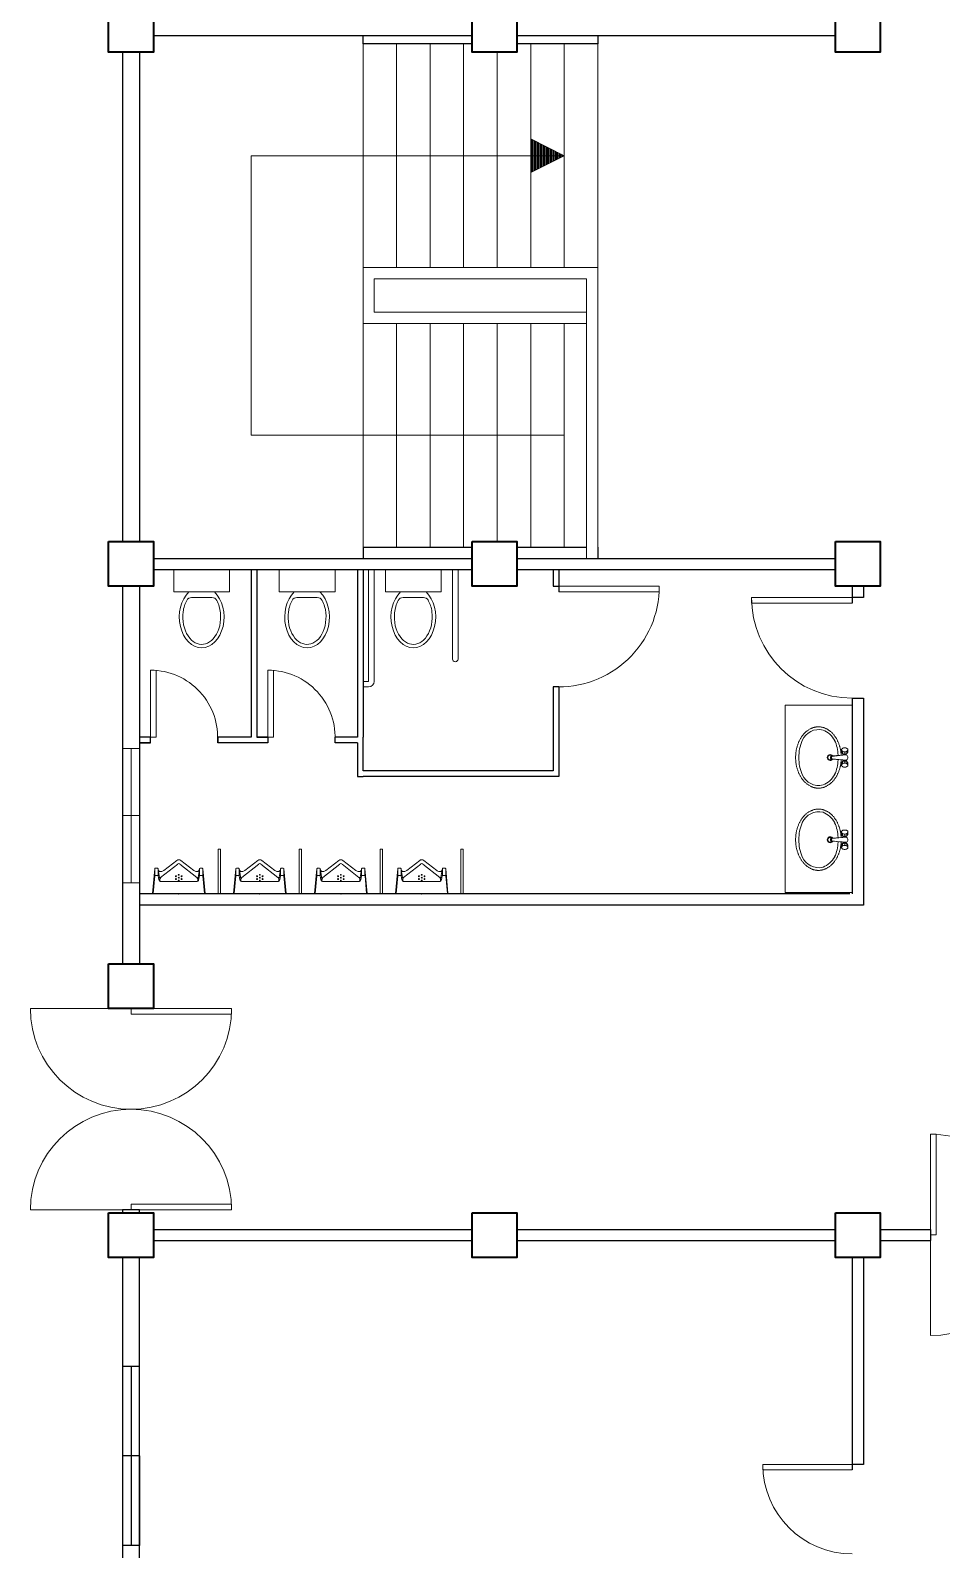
# Model space of a CAD drawing. Header units: millimetres. Extents: x 5 to 430, y 3 to 339.
# Drawn here: x 14.77 to 22.92, y 152.53 to 166.12 of the extents above; entities that cross this region are included whole.
import ezdxf

# ---------------------------------------------------------------- set-up
doc = ezdxf.new("R2010")
doc.units = ezdxf.units.MM
doc.header["$MEASUREMENT"] = 0
doc.linetypes.add('HIDDEN2', pattern=[0.1875, 0.125, -0.0625])

msp = doc.modelspace()

# ---------------------------------------------------------------- linework, layer by layer
at = {"color": 8, "lineweight": 25}
for p, q in [((15.87, 166.072), (18.72, 166.072)), ((19.12, 166.072), (21.97, 166.072)), ((15.595, 165.922), (15.595, 161.547)), ((15.745, 165.922), (15.745, 161.547)), ((15.87, 161.397), (18.72, 161.397)), ((19.12, 161.397), (21.97, 161.397)), ((15.87, 161.297), (18.72, 161.297)), ((16.745, 161.297), (16.745, 159.797)), ((16.795, 161.297), (16.795, 159.797)), ((17.695, 161.297), (17.695, 159.797)), ((17.745, 161.297), (17.745, 159.797)), ((19.12, 161.297), (21.97, 161.297)), ((19.445, 161.297), (19.445, 161.147)), ((19.495, 161.297), (19.495, 161.097)), ((15.595, 161.147), (15.595, 157.772)), ((15.745, 161.147), (15.745, 157.772)), ((19.445, 161.147), (19.495, 161.147)), ((22.12, 161.147), (22.12, 160.997)), ((22.22, 161.147), (22.22, 161.047)), ((22.22, 161.047), (22.12, 161.047)), ((19.445, 160.249), (19.445, 159.497)), ((19.495, 160.247), (19.445, 160.247)), ((19.495, 160.247), (19.495, 159.447)), ((22.12, 160.147), (22.12, 158.397)), ((22.12, 160.147), (22.22, 160.147)), ((22.22, 160.147), (22.22, 158.297)), ((15.845, 159.797), (15.745, 159.797)), ((15.845, 159.747), (15.745, 159.747)), ((15.745, 159.747), (15.845, 159.747)), ((15.845, 159.747), (15.845, 159.797)), ((16.745, 159.797), (16.443, 159.797)), ((16.445, 159.797), (16.445, 159.747)), ((16.745, 159.747), (16.445, 159.747)), ((16.895, 159.747), (16.745, 159.747)), ((16.895, 159.797), (16.795, 159.797)), ((16.795, 159.797), (16.895, 159.797)), ((16.895, 159.797), (16.895, 159.747)), ((17.695, 159.797), (17.495, 159.797)), ((17.495, 159.747), (17.495, 159.797)), ((17.695, 159.747), (17.495, 159.747)), ((17.695, 159.747), (17.695, 159.447)), ((17.745, 159.497), (17.745, 159.797)), ((19.445, 159.497), (17.745, 159.497)), ((17.695, 159.447), (17.745, 159.447)), ((19.495, 159.447), (17.745, 159.447)), ((22.1, 158.397), (15.745, 158.397)), ((22.22, 158.297), (15.745, 158.297)), ((15.745, 157.372), (15.595, 157.372)), ((15.745, 155.572), (15.595, 155.572)), ((15.595, 155.572), (15.595, 155.547)), ((15.745, 155.547), (15.745, 155.572)), ((15.87, 155.397), (18.72, 155.398)), ((19.12, 155.398), (21.97, 155.398)), ((22.37, 155.398), (22.82, 155.398)), ((22.82, 155.398), (22.82, 155.298)), ((15.87, 155.297), (18.72, 155.298)), ((19.12, 155.298), (21.97, 155.298)), ((22.37, 155.298), (22.82, 155.298)), ((15.595, 155.147), (15.595, 149.547)), ((15.745, 151.597), (15.745, 155.147)), ((22.12, 155.147), (22.12, 153.247)), ((22.22, 155.147), (22.22, 153.297)), ((22.22, 153.297), (22.12, 153.297))]:
    msp.add_line(p, q, dxfattribs=at)
at = {"color": 8, "lineweight": -2}
for p, q in [((17.745, 165.997), (17.745, 166.072)), ((18.72, 165.997), (17.745, 165.997)), ((19.845, 165.997), (19.12, 165.997)), ((19.845, 166.072), (19.845, 165.997)), ((17.745, 161.497), (17.745, 161.397)), ((17.745, 161.497), (18.72, 161.497)), ((19.12, 161.497), (19.745, 161.497)), ((19.845, 161.497), (19.845, 161.397)), ((15.745, 158.397), (15.745, 158.297)), ((15.745, 154.172), (15.595, 154.172)), ((15.67, 154.172), (15.67, 152.572)), ((15.745, 153.372), (15.745, 154.172)), ((15.745, 153.372), (15.595, 153.372)), ((15.745, 153.372), (15.745, 152.572)), ((15.745, 152.572), (15.595, 152.572))]:
    msp.add_line(p, q, dxfattribs=at)
at = {"color": 8, "lineweight": 9}
for p, q in [((17.745, 163.997), (17.745, 165.997)), ((18.045, 163.997), (18.045, 165.997)), ((18.345, 163.997), (18.345, 165.997)), ((18.645, 163.997), (18.645, 165.997)), ((19.245, 165.997), (19.245, 163.997)), ((19.545, 165.997), (19.545, 163.997)), ((19.845, 165.997), (19.845, 163.997)), ((18.945, 165.922), (18.945, 163.997)), ((19.245, 164.997), (19.245, 165.147)), ((19.545, 164.997), (19.245, 165.147)), ((19.255, 164.997), (19.255, 165.142)), ((19.265, 164.997), (19.265, 165.137)), ((19.275, 164.997), (19.275, 165.132)), ((19.285, 164.997), (19.285, 165.127)), ((19.295, 164.997), (19.295, 165.122)), ((19.305, 164.997), (19.305, 165.117)), ((19.315, 164.997), (19.315, 165.112)), ((19.325, 164.997), (19.325, 165.107)), ((19.335, 164.997), (19.335, 165.102)), ((19.345, 164.997), (19.345, 165.097)), ((19.355, 164.997), (19.355, 165.092)), ((19.365, 164.997), (19.365, 165.087)), ((19.375, 164.997), (19.375, 165.082)), ((19.385, 164.997), (19.385, 165.077)), ((19.395, 164.997), (19.395, 165.072)), ((19.405, 164.997), (19.405, 165.067)), ((19.415, 164.997), (19.415, 165.062)), ((19.425, 164.997), (19.425, 165.057)), ((19.435, 164.997), (19.435, 165.052)), ((19.445, 164.997), (19.445, 165.047)), ((19.455, 164.997), (19.455, 165.042)), ((19.465, 164.997), (19.465, 165.037)), ((19.475, 164.997), (19.475, 165.032)), ((19.485, 164.997), (19.485, 165.027)), ((16.745, 162.497), (16.745, 164.997)), ((16.745, 164.997), (19.245, 164.997)), ((18.645, 164.997), (18.445, 164.997)), ((18.645, 164.997), (18.845, 164.997)), ((19.245, 164.997), (19.545, 164.997)), ((19.245, 164.997), (19.245, 164.847)), ((19.545, 164.997), (19.245, 164.847)), ((19.255, 164.997), (19.255, 164.852)), ((19.265, 164.997), (19.265, 164.857)), ((19.275, 164.997), (19.275, 164.862)), ((19.285, 164.997), (19.285, 164.867)), ((19.295, 164.997), (19.295, 164.872)), ((19.305, 164.997), (19.305, 164.877)), ((19.315, 164.997), (19.315, 164.882)), ((19.325, 164.997), (19.325, 164.887)), ((19.335, 164.997), (19.335, 164.892)), ((19.345, 164.997), (19.345, 164.897)), ((19.355, 164.997), (19.355, 164.902)), ((19.365, 164.997), (19.365, 164.907)), ((19.375, 164.997), (19.375, 164.912)), ((19.385, 164.997), (19.385, 164.917)), ((19.395, 164.997), (19.395, 164.922)), ((19.405, 164.997), (19.405, 164.927)), ((19.415, 164.997), (19.415, 164.932)), ((19.425, 164.997), (19.425, 164.937)), ((19.435, 164.997), (19.435, 164.942)), ((19.445, 164.997), (19.445, 164.947)), ((19.455, 164.997), (19.455, 164.952)), ((19.465, 164.997), (19.465, 164.957)), ((19.475, 164.997), (19.475, 164.962)), ((19.485, 164.997), (19.485, 164.967)), ((19.495, 164.997), (19.495, 165.022)), ((19.495, 164.997), (19.495, 164.972)), ((19.505, 164.997), (19.505, 165.017)), ((19.505, 164.997), (19.505, 164.977)), ((19.515, 164.997), (19.515, 165.012)), ((19.515, 164.997), (19.515, 164.982)), ((19.525, 164.997), (19.525, 165.007)), ((19.525, 164.997), (19.525, 164.987)), ((19.535, 164.997), (19.535, 165.002)), ((19.535, 164.997), (19.535, 164.992)), ((19.845, 163.997), (17.745, 163.997)), ((17.745, 163.997), (17.745, 163.897)), ((19.845, 163.897), (19.845, 163.997)), ((17.745, 163.597), (17.745, 163.897)), ((17.845, 163.597), (17.845, 163.897)), ((17.845, 163.897), (19.695, 163.897)), ((19.695, 163.897), (19.745, 163.897)), ((19.745, 163.897), (19.745, 163.597)), ((19.845, 163.897), (19.845, 163.597)), ((17.745, 161.497), (17.745, 163.597)), ((19.695, 163.597), (17.845, 163.597)), ((19.695, 163.597), (19.745, 163.597)), ((19.745, 163.597), (19.745, 161.397)), ((19.845, 163.497), (19.845, 163.597)), ((17.745, 163.497), (19.745, 163.497)), ((18.045, 161.497), (18.045, 163.497)), ((18.345, 161.497), (18.345, 163.497)), ((18.645, 161.497), (18.645, 163.497)), ((18.945, 161.547), (18.945, 163.497)), ((19.245, 161.497), (19.245, 163.497)), ((19.545, 161.497), (19.545, 163.497)), ((19.845, 161.497), (19.845, 163.497)), ((17.745, 162.497), (16.745, 162.497)), ((19.545, 162.497), (17.745, 162.497)), ((16.052, 161.097), (16.052, 161.297)), ((16.052, 161.297), (16.552, 161.297)), ((16.552, 161.297), (16.552, 161.097)), ((16.995, 161.097), (16.995, 161.297)), ((16.995, 161.297), (17.495, 161.297)), ((17.495, 161.297), (17.495, 161.097)), ((17.795, 161.297), (17.795, 160.597)), ((17.845, 160.297), (17.845, 161.297)), ((17.945, 161.297), (17.945, 161.097)), ((18.445, 161.297), (17.945, 161.297)), ((18.445, 161.097), (18.445, 161.297)), ((18.545, 160.497), (18.545, 161.297)), ((18.595, 161.297), (18.595, 160.597)), ((16.552, 161.097), (16.052, 161.097)), ((17.495, 161.097), (16.995, 161.097)), ((17.945, 161.097), (18.445, 161.097)), ((16.393, 161.047), (16.212, 161.047)), ((17.335, 161.047), (17.154, 161.047)), ((18.104, 161.047), (18.285, 161.047)), ((17.795, 160.597), (17.795, 160.297)), ((18.595, 160.597), (18.595, 160.497)), ((17.795, 160.297), (17.745, 160.297)), ((17.745, 160.297), (17.745, 160.247)), ((17.745, 160.247), (17.795, 160.247)), ((15.745, 159.697), (15.595, 159.697)), ((15.67, 159.697), (15.67, 158.497)), ((21.938, 159.626), (21.928, 159.63)), ((21.938, 159.606), (21.928, 159.602)), ((21.929, 159.631), (22.029, 159.637)), ((21.929, 159.602), (22.029, 159.596)), ((21.938, 159.626), (22.034, 159.637)), ((21.938, 159.606), (22.034, 159.595)), ((22.024, 159.685), (22.024, 159.664)), ((22.032, 159.669), (22.024, 159.682)), ((22.032, 159.651), (22.024, 159.664)), ((22.032, 159.669), (22.053, 159.666)), ((22.032, 159.669), (22.032, 159.651)), ((22.032, 159.651), (22.053, 159.647)), ((22.034, 159.637), (22.07, 159.639)), ((22.034, 159.595), (22.07, 159.594)), ((22.039, 159.648), (22.039, 159.645)), ((22.073, 159.669), (22.053, 159.666)), ((22.053, 159.647), (22.053, 159.666)), ((22.073, 159.651), (22.053, 159.647)), ((22.067, 159.648), (22.067, 159.645)), ((22.073, 159.669), (22.082, 159.682)), ((22.073, 159.669), (22.073, 159.651)), ((22.073, 159.651), (22.082, 159.664)), ((22.082, 159.685), (22.082, 159.664)), ((22.032, 159.582), (22.024, 159.569)), ((22.024, 159.548), (22.024, 159.569)), ((22.032, 159.563), (22.024, 159.551)), ((22.032, 159.582), (22.053, 159.585)), ((22.032, 159.563), (22.032, 159.582)), ((22.032, 159.563), (22.053, 159.567)), ((22.039, 159.585), (22.039, 159.588)), ((22.053, 159.585), (22.053, 159.567)), ((22.073, 159.582), (22.053, 159.585)), ((22.073, 159.563), (22.053, 159.567)), ((22.067, 159.585), (22.067, 159.588)), ((22.073, 159.582), (22.082, 159.569)), ((22.073, 159.563), (22.073, 159.582)), ((22.073, 159.563), (22.082, 159.551)), ((22.082, 159.548), (22.082, 159.569)), ((15.595, 159.097), (15.745, 159.097)), ((22.024, 158.95), (22.024, 158.929)), ((22.032, 158.934), (22.024, 158.947)), ((22.032, 158.916), (22.024, 158.929)), ((22.032, 158.934), (22.053, 158.93)), ((22.032, 158.934), (22.032, 158.916)), ((22.032, 158.916), (22.053, 158.912)), ((22.073, 158.934), (22.053, 158.93)), ((22.053, 158.912), (22.053, 158.93)), ((22.073, 158.916), (22.053, 158.912)), ((22.073, 158.934), (22.082, 158.947)), ((22.073, 158.934), (22.073, 158.916)), ((22.073, 158.916), (22.082, 158.929)), ((22.082, 158.95), (22.082, 158.929)), ((21.938, 158.891), (21.928, 158.895)), ((21.938, 158.871), (21.928, 158.867)), ((21.929, 158.896), (22.029, 158.902)), ((21.929, 158.867), (22.029, 158.861)), ((21.938, 158.891), (22.034, 158.902)), ((21.938, 158.871), (22.034, 158.86)), ((22.032, 158.847), (22.024, 158.834)), ((22.024, 158.813), (22.024, 158.834)), ((22.032, 158.828), (22.024, 158.816)), ((22.032, 158.847), (22.053, 158.85)), ((22.032, 158.828), (22.032, 158.847)), ((22.032, 158.828), (22.053, 158.832)), ((22.034, 158.902), (22.07, 158.904)), ((22.034, 158.86), (22.07, 158.859)), ((22.039, 158.913), (22.039, 158.91)), ((22.039, 158.85), (22.039, 158.853)), ((22.053, 158.85), (22.053, 158.832)), ((22.073, 158.847), (22.053, 158.85)), ((22.073, 158.828), (22.053, 158.832)), ((22.067, 158.913), (22.067, 158.91)), ((22.067, 158.85), (22.067, 158.853)), ((22.073, 158.828), (22.073, 158.847)), ((22.073, 158.847), (22.082, 158.834)), ((22.073, 158.828), (22.082, 158.816)), ((22.082, 158.813), (22.082, 158.834)), ((16.088, 158.664), (15.935, 158.544)), ((15.963, 158.606), (16.079, 158.696)), ((16.107, 158.664), (16.259, 158.544)), ((16.231, 158.606), (16.115, 158.696)), ((16.813, 158.664), (16.66, 158.544)), ((16.688, 158.606), (16.804, 158.696)), ((16.832, 158.664), (16.984, 158.544)), ((16.956, 158.606), (16.84, 158.696)), ((17.538, 158.664), (17.385, 158.544)), ((17.413, 158.606), (17.529, 158.696)), ((17.557, 158.664), (17.709, 158.544)), ((17.681, 158.606), (17.565, 158.696)), ((18.261, 158.664), (18.108, 158.544)), ((18.136, 158.606), (18.252, 158.696)), ((18.28, 158.664), (18.432, 158.544)), ((18.404, 158.606), (18.288, 158.696)), ((15.862, 158.4), (15.882, 158.622)), ((15.867, 158.4), (15.882, 158.558)), ((15.882, 158.559), (15.882, 158.622)), ((15.887, 158.627), (15.907, 158.627)), ((15.887, 158.562), (15.908, 158.562)), ((15.914, 158.614), (15.912, 158.622)), ((15.912, 158.622), (15.912, 158.56)), ((15.919, 158.524), (15.913, 158.558)), ((15.928, 158.526), (15.914, 158.614)), ((15.928, 158.526), (15.931, 158.509)), ((15.933, 158.597), (15.938, 158.597)), ((16.256, 158.507), (15.939, 158.507)), ((16.261, 158.597), (16.257, 158.597)), ((16.267, 158.526), (16.264, 158.509)), ((16.267, 158.526), (16.281, 158.614)), ((16.275, 158.524), (16.282, 158.558)), ((16.281, 158.614), (16.282, 158.622)), ((16.282, 158.622), (16.282, 158.56)), ((16.307, 158.627), (16.287, 158.627)), ((16.308, 158.562), (16.287, 158.562)), ((16.312, 158.559), (16.312, 158.622)), ((16.332, 158.4), (16.312, 158.622)), ((16.327, 158.4), (16.313, 158.558)), ((16.587, 158.4), (16.607, 158.622)), ((16.592, 158.4), (16.607, 158.558)), ((16.607, 158.559), (16.607, 158.622)), ((16.612, 158.627), (16.632, 158.627)), ((16.612, 158.562), (16.633, 158.562)), ((16.639, 158.614), (16.637, 158.622)), ((16.637, 158.622), (16.637, 158.56)), ((16.644, 158.524), (16.638, 158.558)), ((16.653, 158.526), (16.639, 158.614)), ((16.653, 158.526), (16.656, 158.509)), ((16.658, 158.597), (16.663, 158.597)), ((16.981, 158.507), (16.664, 158.507)), ((16.986, 158.597), (16.982, 158.597)), ((16.992, 158.526), (16.989, 158.509)), ((16.992, 158.526), (17.006, 158.614)), ((17, 158.524), (17.007, 158.558)), ((17.006, 158.614), (17.007, 158.622)), ((17.007, 158.622), (17.007, 158.56)), ((17.032, 158.627), (17.012, 158.627)), ((17.033, 158.562), (17.012, 158.562)), ((17.037, 158.559), (17.037, 158.622)), ((17.057, 158.4), (17.037, 158.622)), ((17.052, 158.4), (17.038, 158.558)), ((17.312, 158.4), (17.332, 158.622)), ((17.317, 158.4), (17.332, 158.558)), ((17.332, 158.559), (17.332, 158.622)), ((17.337, 158.627), (17.357, 158.627)), ((17.337, 158.562), (17.358, 158.562)), ((17.364, 158.614), (17.362, 158.622)), ((17.362, 158.622), (17.362, 158.56)), ((17.369, 158.524), (17.363, 158.558)), ((17.378, 158.526), (17.364, 158.614)), ((17.378, 158.526), (17.381, 158.509)), ((17.383, 158.597), (17.388, 158.597)), ((17.389, 158.507), (17.706, 158.507)), ((17.711, 158.597), (17.707, 158.597)), ((17.717, 158.526), (17.714, 158.509)), ((17.717, 158.526), (17.731, 158.614)), ((17.725, 158.524), (17.732, 158.558)), ((17.731, 158.614), (17.732, 158.622)), ((17.732, 158.622), (17.732, 158.56)), ((17.757, 158.627), (17.737, 158.627)), ((17.758, 158.562), (17.737, 158.562)), ((17.762, 158.559), (17.762, 158.622)), ((17.782, 158.4), (17.762, 158.622)), ((17.777, 158.4), (17.763, 158.558)), ((18.035, 158.4), (18.055, 158.622)), ((18.04, 158.4), (18.055, 158.558)), ((18.055, 158.559), (18.055, 158.622)), ((18.06, 158.627), (18.08, 158.627)), ((18.06, 158.562), (18.081, 158.562)), ((18.087, 158.614), (18.085, 158.622)), ((18.085, 158.622), (18.085, 158.56)), ((18.092, 158.524), (18.086, 158.558)), ((18.101, 158.526), (18.087, 158.614)), ((18.101, 158.526), (18.104, 158.509)), ((18.106, 158.597), (18.111, 158.597)), ((18.112, 158.507), (18.428, 158.507)), ((18.434, 158.597), (18.429, 158.597)), ((18.439, 158.526), (18.437, 158.509)), ((18.439, 158.526), (18.454, 158.614)), ((18.448, 158.524), (18.454, 158.558)), ((18.454, 158.614), (18.455, 158.622)), ((18.455, 158.622), (18.455, 158.56)), ((18.48, 158.562), (18.459, 158.562)), ((18.48, 158.627), (18.46, 158.627)), ((18.485, 158.559), (18.485, 158.622)), ((18.505, 158.4), (18.485, 158.622)), ((18.5, 158.4), (18.485, 158.558)), ((15.745, 158.497), (15.595, 158.497)), ((15.87, 158.397), (15.865, 158.397)), ((16.324, 158.397), (15.87, 158.397)), ((16.011, 158.397), (15.941, 158.397)), ((16.324, 158.397), (16.329, 158.397)), ((16.595, 158.397), (16.59, 158.397)), ((17.049, 158.397), (16.595, 158.397)), ((16.736, 158.397), (16.666, 158.397)), ((17.049, 158.397), (17.054, 158.397)), ((17.32, 158.397), (17.315, 158.397)), ((17.32, 158.397), (17.774, 158.397)), ((17.633, 158.397), (17.703, 158.397)), ((17.774, 158.397), (17.779, 158.397)), ((18.043, 158.397), (18.038, 158.397)), ((18.043, 158.397), (18.497, 158.397)), ((18.356, 158.397), (18.426, 158.397)), ((18.497, 158.397), (18.502, 158.397))]:
    msp.add_line(p, q, dxfattribs=at)
at = {"color": 8, "lineweight": 13}
for p, q in [((19.495, 161.147), (19.495, 161.097)), ((19.495, 161.147), (20.395, 161.147)), ((20.395, 161.097), (19.495, 161.097)), ((20.395, 161.147), (20.395, 161.097)), ((22.12, 161.047), (21.22, 161.047)), ((21.22, 161.047), (21.22, 160.997)), ((21.22, 160.997), (22.12, 160.997)), ((22.12, 160.997), (22.12, 161.047)), ((15.845, 159.797), (15.845, 160.397)), ((15.895, 160.397), (15.895, 159.797)), ((16.895, 159.797), (16.895, 160.397)), ((16.945, 160.397), (16.945, 159.797)), ((15.845, 159.797), (15.895, 159.797)), ((16.443, 159.797), (16.445, 159.797)), ((16.895, 159.797), (16.945, 159.797)), ((15.67, 157.372), (14.77, 157.372)), ((15.67, 157.372), (16.57, 157.372)), ((15.67, 157.322), (15.67, 157.372)), ((16.57, 157.322), (15.67, 157.322)), ((16.57, 157.372), (16.57, 157.322)), ((22.82, 155.348), (22.82, 156.248)), ((22.82, 156.248), (22.87, 156.248)), ((22.87, 156.248), (22.87, 155.348)), ((15.67, 155.572), (14.77, 155.572)), ((15.67, 155.622), (16.57, 155.622)), ((15.67, 155.572), (15.67, 155.622)), ((16.57, 155.572), (15.67, 155.572)), ((16.57, 155.622), (16.57, 155.572)), ((22.87, 155.398), (22.87, 155.398)), ((22.87, 155.348), (22.82, 155.348)), ((22.82, 155.298), (22.82, 154.448)), ((22.12, 153.297), (21.32, 153.297)), ((21.32, 153.297), (21.32, 153.247)), ((21.32, 153.247), (22.12, 153.247)), ((22.12, 153.247), (22.12, 153.297))]:
    msp.add_line(p, q, dxfattribs=at)
at = {"color": 8, "lineweight": 35}
for points in [[(15.47, 166.322), (15.87, 166.322), (15.87, 165.922), (15.47, 165.922)], [(18.72, 166.322), (19.12, 166.322), (19.12, 165.922), (18.72, 165.922)], [(21.97, 166.322), (22.37, 166.322), (22.37, 165.922), (21.97, 165.922)], [(15.47, 161.547), (15.87, 161.547), (15.87, 161.147), (15.47, 161.147)], [(18.72, 161.547), (19.12, 161.547), (19.12, 161.147), (18.72, 161.147)], [(21.97, 161.547), (22.37, 161.547), (22.37, 161.147), (21.97, 161.147)], [(15.47, 157.772), (15.87, 157.772), (15.87, 157.372), (15.47, 157.372)], [(15.47, 155.547), (15.87, 155.547), (15.87, 155.147), (15.47, 155.147)], [(18.72, 155.547), (19.12, 155.547), (19.12, 155.147), (18.72, 155.147)], [(21.97, 155.547), (22.37, 155.547), (22.37, 155.147), (21.97, 155.147)]]:
    msp.add_lwpolyline(points, close=True, dxfattribs=at)
at = {"color": 8, "lineweight": 9, "ltscale": 0.4}
msp.add_lwpolyline([(22.12, 158.41), (22.12, 160.085), (21.52, 160.085), (21.52, 158.41)], close=True, dxfattribs=at)
at = {"color": 8, "lineweight": 9}
for points in [[(15.595, 159.697), (15.745, 159.697), (15.745, 158.497), (15.595, 158.497)], [(16.47, 158.797), (16.45, 158.797), (16.45, 158.397), (16.47, 158.397)], [(17.195, 158.797), (17.175, 158.797), (17.175, 158.397), (17.195, 158.397)], [(17.918, 158.797), (17.898, 158.797), (17.898, 158.397), (17.918, 158.397)], [(18.64, 158.797), (18.62, 158.797), (18.62, 158.397), (18.64, 158.397)], [(15.595, 154.172), (15.745, 154.172), (15.745, 152.572), (15.595, 152.572)]]:
    msp.add_lwpolyline(points, close=True, dxfattribs=at)
for points in [[(22.024, 159.685, 0.145837), (22.026, 159.679, 0.107165), (22.032, 159.672, 0.077149), (22.041, 159.668, 0.064217), (22.053, 159.667, 0.064217), (22.064, 159.668, 0.077149), (22.073, 159.672, 0.107165), (22.08, 159.679, 0.145837), (22.082, 159.685, 0.145837), (22.08, 159.692, 0.107165), (22.073, 159.698, 0.077149), (22.064, 159.702, 0.064217), (22.053, 159.703, 0.064217), (22.041, 159.702, 0.077149), (22.032, 159.698, 0.107165), (22.026, 159.692, 0.145837)], [(22.024, 159.548, -0.145837), (22.026, 159.554, -0.107165), (22.032, 159.561, -0.077149), (22.041, 159.565, -0.064217), (22.053, 159.566, -0.064217), (22.064, 159.565, -0.077149), (22.073, 159.561, -0.107165), (22.08, 159.554, -0.145837), (22.082, 159.548, -0.145837), (22.08, 159.541, -0.107165), (22.073, 159.535, -0.077149), (22.064, 159.531, -0.064217), (22.053, 159.529, -0.064217), (22.041, 159.531, -0.077149), (22.032, 159.535, -0.107165), (22.026, 159.541, -0.145837)], [(22.024, 158.95, 0.145837), (22.026, 158.943, 0.107165), (22.032, 158.937, 0.077149), (22.041, 158.933, 0.064217), (22.053, 158.932, 0.064217), (22.064, 158.933, 0.077149), (22.073, 158.937, 0.107165), (22.08, 158.943, 0.145837), (22.082, 158.95, 0.145837), (22.08, 158.957, 0.107165), (22.073, 158.963, 0.077149), (22.064, 158.967, 0.064217), (22.053, 158.968, 0.064217), (22.041, 158.967, 0.077149), (22.032, 158.963, 0.107165), (22.026, 158.957, 0.145837)], [(22.024, 158.813, -0.145837), (22.026, 158.819, -0.107165), (22.032, 158.826, -0.077149), (22.041, 158.829, -0.064217), (22.053, 158.831, -0.064217), (22.064, 158.829, -0.077149), (22.073, 158.826, -0.107165), (22.08, 158.819, -0.145837), (22.082, 158.813, -0.145837), (22.08, 158.806, -0.107165), (22.073, 158.8, -0.077149), (22.064, 158.796, -0.064217), (22.053, 158.794, -0.064217), (22.041, 158.796, -0.077149), (22.032, 158.8, -0.107165), (22.026, 158.806, -0.145837)]]:
    msp.add_lwpolyline(points, format="xyb", close=True, dxfattribs=at)
for points in [[(22.037, 159.65, 0.035268), (22.038, 159.649, 0.107165), (22.041, 159.646, 0.077149), (22.046, 159.644, 0.064217), (22.053, 159.643, 0.064217)], [(22.039, 159.65, 0.046803), (22.041, 159.648, 0.077149), (22.046, 159.646, 0.064217), (22.053, 159.645, 0.064217), (22.059, 159.646, 0.077149), (22.065, 159.648, 0.046803), (22.067, 159.65, 0.145837)], [(22.039, 159.648, 0.047218), (22.04, 159.647, 0.107177), (22.043, 159.643, 0.077931), (22.047, 159.642, 0.065152), (22.053, 159.641, 0.065152), (22.058, 159.642, 0.077931), (22.063, 159.643, 0.107177), (22.066, 159.647, 0.047218), (22.066, 159.648, 0.144081)], [(22.053, 159.643, 0.064217), (22.059, 159.644, 0.077149), (22.064, 159.646, 0.107165), (22.068, 159.649, 0.035268), (22.068, 159.65, 0.145837)], [(22.037, 159.583, -0.035268), (22.038, 159.583, -0.107165), (22.041, 159.587, -0.077149), (22.046, 159.589, -0.064217), (22.053, 159.59, -0.064217)], [(22.039, 159.585, -0.047218), (22.04, 159.586, -0.107177), (22.043, 159.589, -0.077931), (22.047, 159.591, -0.065152), (22.053, 159.592, -0.065152), (22.058, 159.591, -0.077931), (22.063, 159.589, -0.107177), (22.066, 159.586, -0.047218), (22.066, 159.585, -0.144081)], [(22.039, 159.583, -0.046803), (22.041, 159.584, -0.077149), (22.046, 159.587, -0.064217), (22.053, 159.587, -0.064217), (22.059, 159.587, -0.077149), (22.065, 159.584, -0.046803), (22.067, 159.583, -0.145837)], [(22.053, 159.59, -0.064217), (22.059, 159.589, -0.077149), (22.064, 159.587, -0.107165), (22.068, 159.583, -0.035268), (22.068, 159.583, -0.145837)], [(22.037, 158.915, 0.035268), (22.038, 158.914, 0.107165), (22.041, 158.911, 0.077149), (22.046, 158.909, 0.064217), (22.053, 158.908, 0.064217)], [(22.039, 158.915, 0.046803), (22.041, 158.913, 0.077149), (22.046, 158.911, 0.064217), (22.053, 158.91, 0.064217), (22.059, 158.911, 0.077149), (22.065, 158.913, 0.046803), (22.067, 158.915, 0.145837)], [(22.053, 158.908, 0.064217), (22.059, 158.909, 0.077149), (22.064, 158.911, 0.107165), (22.068, 158.914, 0.035268), (22.068, 158.915, 0.145837)], [(22.037, 158.847, -0.035268), (22.038, 158.848, -0.107165), (22.041, 158.852, -0.077149), (22.046, 158.854, -0.064217), (22.053, 158.855, -0.064217)], [(22.039, 158.913, 0.047218), (22.04, 158.912, 0.107177), (22.043, 158.908, 0.077931), (22.047, 158.907, 0.065152), (22.053, 158.906, 0.065152), (22.058, 158.907, 0.077931), (22.063, 158.908, 0.107177), (22.066, 158.912, 0.047218), (22.066, 158.913, 0.144081)], [(22.039, 158.85, -0.047218), (22.04, 158.851, -0.107177), (22.043, 158.854, -0.077931), (22.047, 158.856, -0.065152), (22.053, 158.857, -0.065152), (22.058, 158.856, -0.077931), (22.063, 158.854, -0.107177), (22.066, 158.851, -0.047218), (22.066, 158.85, -0.144081)], [(22.039, 158.848, -0.046803), (22.041, 158.849, -0.077149), (22.046, 158.851, -0.064217), (22.053, 158.852, -0.064217), (22.059, 158.851, -0.077149), (22.065, 158.849, -0.046803), (22.067, 158.848, -0.145837)], [(22.053, 158.855, -0.064217), (22.059, 158.854, -0.077149), (22.064, 158.852, -0.107165), (22.068, 158.848, -0.035268), (22.068, 158.847, -0.145837)]]:
    msp.add_lwpolyline(points, format="xyb", dxfattribs=at)
for centre in [(16.072, 158.555), (16.072, 158.53), (16.097, 158.567), (16.097, 158.542), (16.097, 158.517), (16.122, 158.555), (16.122, 158.53), (16.797, 158.555), (16.797, 158.53), (16.822, 158.567), (16.822, 158.542), (16.822, 158.517), (16.847, 158.555), (16.847, 158.53), (17.522, 158.555), (17.522, 158.53), (17.547, 158.567), (17.547, 158.542), (17.547, 158.517), (17.572, 158.555), (17.572, 158.53), (18.245, 158.555), (18.245, 158.53), (18.27, 158.567), (18.27, 158.542), (18.27, 158.517), (18.295, 158.555), (18.295, 158.53)]:
    msp.add_circle(centre, 0.004, dxfattribs=at)
at = {"color": 8, "lineweight": 13}
for centre, radius, start, end in [((19.495, 161.147), 0.9, 266.8153, 0), ((22.12, 161.047), 0.9, 180, 270), ((15.845, 159.797), 0.6, 355.2198, 90), ((16.895, 159.797), 0.6, 355.2198, 90), ((15.67, 157.372), 0.9, 180, 0), ((15.67, 155.572), 0.9, 0, 180), ((22.82, 155.348), 0.9, 270.0079, 90), ((22.12, 153.297), 0.8, 180, 270)]:
    msp.add_arc(centre, radius, start, end, dxfattribs=at)
at = {"color": 8, "lineweight": 9}
for centre, radius, start, end in [((16.212, 160.997), 0.05, 90, 151.9916), ((16.393, 160.997), 0.05, 28.1501, 90), ((17.154, 160.997), 0.05, 90, 151.9916), ((17.335, 160.997), 0.05, 28.1501, 90), ((18.104, 160.997), 0.05, 90, 151.8499), ((18.285, 160.997), 0.05, 28.0084, 90), ((18.57, 160.497), 0.025, 180, 0), ((17.795, 160.297), 0.05, 270, 0), ((21.821, 159.706), 0.16, 76.0896, 156.8606), ((22.008, 159.622), 0.365, 156.2843, 180.9643), ((21.783, 159.672), 0.205, 28.3968, 67.909), ((21.629, 159.622), 0.365, 2.4433, 23.7157), ((22.008, 159.61), 0.365, 179.0357, 203.7157), ((21.923, 159.616), 0.0263, 37.887, 321.8359), ((21.923, 159.616), 0.0213, 46.6981, 313.0677), ((21.953, 159.616), 0.028, 150.6121, 209.3879), ((21.929, 159.63), 0.001, 93.5159, 150.6121), ((21.929, 159.603), 0.001, 209.3879, 266.4841), ((21.948, 159.616), 0.0147, 140.2813, 219.7187), ((21.939, 159.624), 0.002, 96.5175, 140.2813), ((21.939, 159.608), 0.002, 219.7187, 263.4825), ((21.629, 159.61), 0.365, 336.2843, 357.5567), ((22.031, 159.645), 0.00756, 276.5175, 0), ((22.031, 159.588), 0.00756, 0, 83.4825), ((22.074, 159.645), 0.00756, 180, 232.6816), ((22.074, 159.588), 0.00756, 127.3184, 180), ((22.053, 159.616), 0.028, 307.3184, 52.6816), ((21.821, 159.526), 0.16, 203.1394, 283.9104), ((21.783, 159.561), 0.205, 292.091, 331.6032), ((21.821, 158.971), 0.16, 76.0896, 156.8606), ((21.783, 158.937), 0.205, 28.3968, 67.909), ((22.008, 158.887), 0.365, 156.2843, 180.9643), ((21.629, 158.887), 0.365, 2.4433, 23.7157), ((22.008, 158.875), 0.365, 179.0357, 203.7157), ((21.923, 158.881), 0.0263, 38.1641, 322.113), ((21.923, 158.881), 0.0213, 46.9323, 313.3019), ((21.953, 158.881), 0.028, 150.6121, 209.3879), ((21.929, 158.895), 0.001, 93.5159, 150.6121), ((21.929, 158.868), 0.001, 209.3879, 266.4841), ((21.948, 158.881), 0.0147, 140.2813, 219.7187), ((21.939, 158.889), 0.002, 96.5175, 140.2813), ((21.939, 158.873), 0.002, 219.7187, 263.4825), ((21.629, 158.875), 0.365, 336.2843, 357.5567), ((22.031, 158.91), 0.00756, 276.5175, 0), ((22.031, 158.853), 0.00756, 0, 83.4825), ((22.074, 158.91), 0.00756, 180, 232.6816), ((22.074, 158.853), 0.00756, 127.3184, 180), ((22.053, 158.881), 0.028, 307.3184, 52.6816), ((16.097, 158.672), 0.03, 52.8153, 127.1847), ((16.097, 158.653), 0.015, 50.6837, 129.3163), ((16.822, 158.672), 0.03, 52.8153, 127.1847), ((16.822, 158.653), 0.015, 50.6837, 129.3163), ((17.547, 158.672), 0.03, 52.8153, 127.1847), ((17.547, 158.653), 0.015, 50.6837, 129.3163), ((18.27, 158.672), 0.03, 52.8153, 127.1847), ((18.27, 158.653), 0.015, 50.6837, 129.3163), ((21.821, 158.791), 0.16, 203.1394, 283.9104), ((21.783, 158.826), 0.205, 292.091, 331.6032), ((15.887, 158.622), 0.005, 90, 180), ((15.887, 158.557), 0.005, 90, 176.5318), ((15.907, 158.622), 0.005, 0, 90), ((15.908, 158.557), 0.005, 10.3048, 90), ((15.933, 158.617), 0.02, 189.2901, 270), ((15.939, 158.527), 0.02, 190.3048, 270), ((15.948, 158.529), 0.02, 129.3163, 189.2901), ((15.938, 158.637), 0.04, 270, 309.3163), ((16.072, 158.505), 0.004, 35.6754, 144.3246), ((16.122, 158.505), 0.004, 35.6754, 144.3246), ((16.257, 158.637), 0.04, 230.6837, 270), ((16.256, 158.527), 0.02, 270, 349.6952), ((16.247, 158.529), 0.02, 350.7099, 50.6837), ((16.261, 158.617), 0.02, 270, 350.7099), ((16.287, 158.622), 0.005, 90, 180), ((16.287, 158.557), 0.005, 90, 169.6952), ((16.307, 158.622), 0.005, 0, 90), ((16.308, 158.557), 0.005, 3.4682, 90), ((16.612, 158.622), 0.005, 90, 180), ((16.612, 158.557), 0.005, 90, 176.5318), ((16.632, 158.622), 0.005, 0, 90), ((16.633, 158.557), 0.005, 10.3048, 90), ((16.658, 158.617), 0.02, 189.2901, 270), ((16.664, 158.527), 0.02, 190.3048, 270), ((16.673, 158.529), 0.02, 129.3163, 189.2901), ((16.663, 158.637), 0.04, 270, 309.3163), ((16.797, 158.505), 0.004, 35.6754, 144.3246), ((16.847, 158.505), 0.004, 35.6754, 144.3246), ((16.982, 158.637), 0.04, 230.6837, 270), ((16.981, 158.527), 0.02, 270, 349.6952), ((16.972, 158.529), 0.02, 350.7099, 50.6837), ((16.986, 158.617), 0.02, 270, 350.7099), ((17.012, 158.622), 0.005, 90, 180), ((17.012, 158.557), 0.005, 90, 169.6952), ((17.032, 158.622), 0.005, 0, 90), ((17.033, 158.557), 0.005, 3.4682, 90), ((17.337, 158.622), 0.005, 90, 180), ((17.337, 158.557), 0.005, 90, 176.5318), ((17.357, 158.622), 0.005, 0, 90), ((17.358, 158.557), 0.005, 10.3048, 90), ((17.383, 158.617), 0.02, 189.2901, 270), ((17.389, 158.527), 0.02, 190.3048, 270), ((17.398, 158.529), 0.02, 129.3163, 189.2901), ((17.388, 158.637), 0.04, 270, 309.3163), ((17.522, 158.505), 0.004, 35.6754, 144.3246), ((17.572, 158.505), 0.004, 35.6754, 144.3246), ((17.707, 158.637), 0.04, 230.6837, 270), ((17.706, 158.527), 0.02, 270, 349.6952), ((17.697, 158.529), 0.02, 350.7099, 50.6837), ((17.711, 158.617), 0.02, 270, 350.7099), ((17.737, 158.622), 0.005, 90, 180), ((17.737, 158.557), 0.005, 90, 169.6952), ((17.757, 158.622), 0.005, 0, 90), ((17.758, 158.557), 0.005, 3.4682, 90), ((18.06, 158.622), 0.005, 90, 180), ((18.06, 158.557), 0.005, 90, 176.5318), ((18.08, 158.622), 0.005, 0, 90), ((18.081, 158.557), 0.005, 10.3048, 90), ((18.106, 158.617), 0.02, 189.2901, 270), ((18.112, 158.527), 0.02, 190.3048, 270), ((18.121, 158.529), 0.02, 129.3163, 189.2901), ((18.111, 158.637), 0.04, 270, 309.3163), ((18.245, 158.505), 0.004, 35.6754, 144.3246), ((18.295, 158.505), 0.004, 35.6754, 144.3246), ((18.429, 158.637), 0.04, 230.6837, 270), ((18.428, 158.527), 0.02, 270, 349.6952), ((18.42, 158.529), 0.02, 350.7099, 50.6837), ((18.434, 158.617), 0.02, 270, 350.7099), ((18.459, 158.557), 0.005, 90, 169.6952), ((18.46, 158.622), 0.005, 90, 180), ((18.48, 158.622), 0.005, 0, 90), ((18.48, 158.557), 0.005, 3.4682, 90), ((15.865, 158.4), 0.003, 176.1859, 270), ((15.87, 158.4), 0.003, 176.5318, 270), ((16.324, 158.4), 0.003, 270, 3.4682), ((16.329, 158.4), 0.003, 270, 3.8141), ((16.59, 158.4), 0.003, 176.1859, 270), ((16.595, 158.4), 0.003, 176.5318, 270), ((17.049, 158.4), 0.003, 270, 3.4682), ((17.054, 158.4), 0.003, 270, 3.8141), ((17.315, 158.4), 0.003, 176.1859, 270), ((17.32, 158.4), 0.003, 176.5318, 270), ((17.774, 158.4), 0.003, 270, 3.4682), ((17.779, 158.4), 0.003, 270, 3.8141), ((18.038, 158.4), 0.003, 176.1859, 270), ((18.043, 158.4), 0.003, 176.5318, 270), ((18.497, 158.4), 0.003, 270, 3.4682), ((18.502, 158.4), 0.003, 270, 3.8141)]:
    msp.add_arc(centre, radius, start, end, dxfattribs=at)
at = {"color": 8, "linetype": 'HIDDEN2', "lineweight": 9}
for centre, radius, start, end in [((21.85, 159.679), 0.22, 119.0892, 143.3314), ((21.818, 159.737), 0.154, 90, 119.0892), ((21.818, 159.737), 0.154, 60.9108, 90), ((21.786, 159.679), 0.22, 36.6686, 60.9108), ((21.901, 159.641), 0.283, 143.3314, 162.8606), ((21.735, 159.641), 0.283, 17.1394, 36.6686), ((21.981, 159.616), 0.367, 162.8606, 180), ((21.981, 159.616), 0.367, 180, 197.1394), ((21.655, 159.616), 0.367, 3.119, 17.1394), ((21.655, 159.616), 0.367, 342.8606, 356.881), ((21.901, 159.592), 0.283, 197.1394, 216.6686), ((21.735, 159.592), 0.283, 323.3314, 342.8606), ((21.85, 159.554), 0.22, 216.6686, 240.9108), ((21.818, 159.496), 0.154, 240.9108, 270), ((21.818, 159.496), 0.154, 270, 299.0892), ((21.786, 159.554), 0.22, 299.0892, 323.3314), ((21.901, 158.906), 0.283, 143.3314, 162.8606), ((21.85, 158.944), 0.22, 119.0892, 143.3314), ((21.818, 159.001), 0.154, 90, 119.0892), ((21.818, 159.001), 0.154, 60.9108, 90), ((21.786, 158.944), 0.22, 36.6686, 60.9108), ((21.735, 158.906), 0.283, 17.1394, 36.6686), ((21.981, 158.881), 0.367, 162.8606, 180), ((21.655, 158.881), 0.367, 3.119, 17.1394), ((21.981, 158.881), 0.367, 180, 197.1394), ((21.655, 158.881), 0.367, 342.8606, 356.881), ((21.901, 158.857), 0.283, 197.1394, 216.6686), ((21.85, 158.819), 0.22, 216.6686, 240.9108), ((21.786, 158.819), 0.22, 299.0892, 323.3314), ((21.735, 158.857), 0.283, 323.3314, 342.8606), ((21.818, 158.761), 0.154, 240.9108, 270), ((21.818, 158.761), 0.154, 270, 299.0892)]:
    msp.add_arc(centre, radius, start, end, dxfattribs=at)
at = {"color": 8, "lineweight": 9, "extrusion": (0, 0, -1)}
for centre in [(16.302, 160.872), (17.245, 160.872)]:
    msp.add_ellipse(centre, major_axis=(0, 0.275), ratio=0.727273, start_param=0.612555, end_param=5.670631, dxfattribs=at)
at = {"color": 8, "lineweight": 9}
msp.add_ellipse((18.195, 160.872), major_axis=(0, 0.275), ratio=0.727273, start_param=0.612555, end_param=5.670631, dxfattribs=at)
for points in [[(16.437, 161.021), (16.446, 161.004), (16.453, 160.986), (16.48, 160.895), (16.475, 160.808), (16.417, 160.676), (16.367, 160.635), (16.269, 160.622), (16.217, 160.647), (16.143, 160.759), (16.125, 160.842), (16.141, 160.956), (16.152, 160.991), (16.168, 161.021)], [(17.38, 161.021), (17.388, 161.004), (17.396, 160.986), (17.423, 160.895), (17.417, 160.808), (17.36, 160.676), (17.31, 160.635), (17.212, 160.622), (17.159, 160.647), (17.085, 160.759), (17.067, 160.842), (17.083, 160.956), (17.095, 160.991), (17.11, 161.021)], [(18.06, 161.021), (18.051, 161.004), (18.044, 160.986), (18.017, 160.895), (18.022, 160.808), (18.08, 160.676), (18.13, 160.635), (18.228, 160.622), (18.28, 160.647), (18.354, 160.759), (18.372, 160.842), (18.357, 160.956), (18.345, 160.991), (18.329, 161.021)]]:
    msp.add_open_spline(points, degree=3, knots=[0.937253, 0.937253, 0.937253, 0.937253, 1.185372, 1.185372, 2.113864, 2.113864, 3.042356, 3.042356, 3.970847, 3.970847, 4.899339, 4.899339, 5.346062, 5.346062, 5.346062, 5.346062], dxfattribs=at)
for p in [(22.12, 159.616), (22.12, 158.881), (16.097, 158.397), (16.822, 158.397), (17.547, 158.397), (18.27, 158.397)]:
    msp.add_point(p, dxfattribs=at)

doc.saveas('drawing.dxf')
